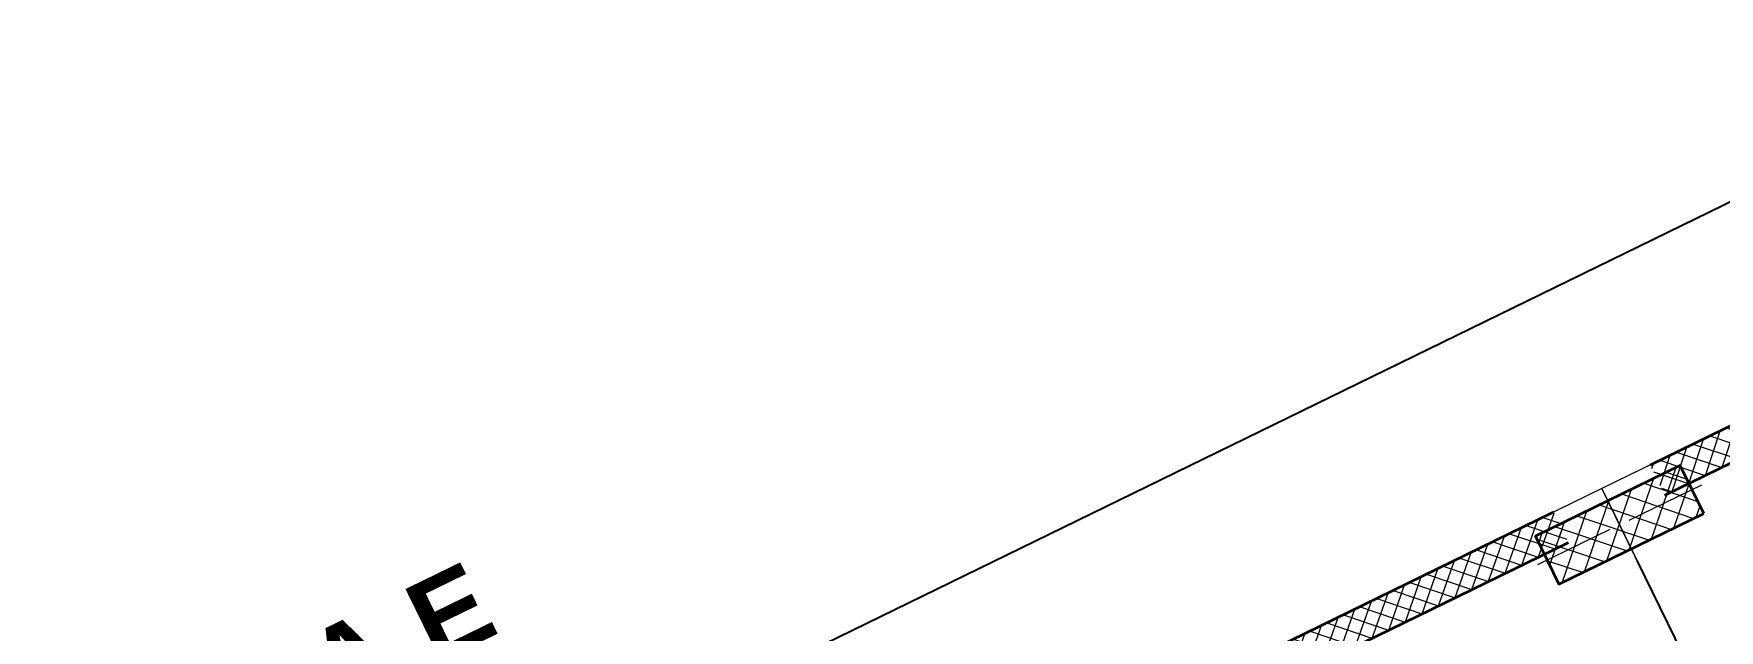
# Model space of a CAD drawing. Header units: metres. Extents: x 7511783 to 7512372, y 4692307 to 4692611.
# Drawn here: x 7512188.59 to 7512201.13, y 4692482.79 to 4692487.24 of the extents above; entities that cross this region are included whole.
import ezdxf

# ---------------------------------------------------------------- set-up
doc = ezdxf.new("R2010")
doc.units = ezdxf.units.M
doc.layers.get('0').update_dxf_attribs({"lineweight": 0})
for name, color, linetype, lineweight in [('A - Muret', 7, 'Continuous', 0), ('A - Muret_Pen_No__101', 252, 'Continuous', 0), ('A - Muret_Pen_No__7', 7, 'Continuous', 0), ('A - Shtyllat', 7, 'Continuous', 0), ('A -Polyline_Pen_No__42', 8, 'Continuous', 0), ('A1 - Bodrumi -1_Pen_No__42', 8, 'Continuous', 0), ('Annotation - Text_Pen_No__48', 14, 'Continuous', 0), ('garazhat-netw-amiri - b2', 20, 'Continuous', 0), ('Structural - Bearing', 7, 'Continuous', 0), ('Structural - Bearing_Pen_No__20', 1, 'Continuous', 0), ('Structural - Bearing_Pen_No__21', 7, 'Continuous', 0)]:
    doc.layers.add(name, color=color, linetype=linetype, lineweight=lineweight)
doc.styles.add('GENERATED_STYLE_2', font='arialbd.ttf')
pattern_1 = [(44.99999999999998, (0, 0), (-68.94290863686237, 68.94290863686243), []), (135.0000000000001, (0, 0), (68.94290863686219, 68.94290863686261), [])]

# ---------------------------------------------------------------- blocks, each defined once
blk = doc.blocks.new('Wall_14', base_point=(0, 6.4082e-12))
at = {"layer": 'A - Muret_Pen_No__101', "linetype": 'Continuous', "lineweight": 13}
h = blk.add_hatch(dxfattribs=at)
h.set_pattern_fill('CONCRETE_BLOCK', color=252, style=0, pattern_type=2)
h.set_pattern_definition(pattern_1)
h.paths.add_polyline_path([(17024.99997203627, -250.0000493480995), (22350.00002736734, -250.0000493480995), (22350.00002736734, 2.58316193991e-05), (17024.99997203627, -0.0001287680758688)])
h = blk.add_hatch(dxfattribs=at)
h.set_pattern_fill('CONCRETE_BLOCK', color=252, style=0, pattern_type=2)
h.set_pattern_definition(pattern_1)
h.paths.add_polyline_path([(23149.99995874305, 4.48613063364e-05), (23149.99995874305, -250.0000544232557), (26450.00002803134, -250.0000544232557), (26450.00002803134, -1.84686897442e-05)])
at = {"layer": 'A - Muret_Pen_No__7', "color": 7, "linetype": 'Continuous', "lineweight": 35, "flags": 128}
for points in [[(22350, 3.6721e-12), (17025, 4.3248e-12)], [(26450, 3.1696e-12), (23150, 3.574e-12)], [(17025, -249.9999999999957), (22350, -249.9999999999964)], [(23150, -249.9999999999964), (26450, -249.9999999999968)]]:
    blk.add_lwpolyline(points, dxfattribs=at)
blk = doc.blocks.new('Column_15', base_point=(-67719.82202355302, 206724.0072372175))
at = {"layer": 'Structural - Bearing', "linetype": 'Continuous', "lineweight": 0}
h = blk.add_hatch(dxfattribs=at)
h.set_pattern_fill('CONCRETE_BLOCK', color=18, style=0, pattern_type=2)
h.set_pattern_definition([(44.99999999999998, (0, 0), (-91.92387818248316, 91.92387818248324), []), (135.0000000000001, (0, 0), (91.9238781824829, 91.92387818248349), [])])
h.paths.add_polyline_path([(-67119.82202355303, 206524.0072372175), (-67119.82202355303, 206924.0072372175), (-68319.82202355302, 206924.0072372175), (-68319.82202355302, 206524.0072372175)])
at = {"layer": 'Structural - Bearing_Pen_No__20', "color": 1, "linetype": 'Continuous', "lineweight": 0}
for p, q in [((-67719.82202355302, 206804.0072372175), (-67719.82202355302, 207004.0072372175)), ((-67799.82202355302, 206724.0072372175), (-68399.82202355303, 206724.0072372175)), ((-67639.82202355302, 206724.0072372175), (-67039.82202355302, 206724.0072372175)), ((-67719.82202355302, 206644.0072372175), (-67719.82202355302, 206444.0072372175))]:
    blk.add_line(p, q, dxfattribs=at)
blk.add_point((-67719.82202355302, 206724.0072372175), dxfattribs=at)
at = {"layer": 'Structural - Bearing_Pen_No__21', "color": 7, "linetype": 'Continuous', "lineweight": 35, "flags": 128}
blk.add_lwpolyline([(-67119.82202355303, 206524.0072372175), (-67119.82202355303, 206924.0072372175), (-68319.82202355302, 206924.0072372175), (-68319.82202355302, 206524.0072372175)], close=True, dxfattribs=at)

msp = doc.modelspace()

# ---------------------------------------------------------------- linework, layer by layer
for points in [[(7512202.978749066, 4692478.277810166), (7512207.15650551, 4692480.319586622), (7512204.434136902, 4692485.889928547), (7512200.256380459, 4692483.848152091), (7512202.978749066, 4692478.277810166)], [(7512200.226371245, 4692476.93265271), (7512202.978749066, 4692478.277810166), (7512200.256380459, 4692483.848152091), (7512197.504002637, 4692482.502994635), (7512200.226371245, 4692476.93265271)]]:
    msp.add_lwpolyline(points, close=True)
at = {"layer": 'A -Polyline_Pen_No__42', "color": 8, "linetype": 'Continuous', "lineweight": 25}
msp.add_lwpolyline([(7512200.519835484, 4692483.309086745), (7512202.71529404, 4692478.816875514)], dxfattribs=at)
at = {"layer": 'A1 - Bodrumi -1_Pen_No__42', "color": 8, "linetype": 'Continuous', "lineweight": 25, "flags": 128}
msp.add_lwpolyline([(7512210.294849152, 4692473.898102365), (7512203.775499336, 4692487.237591917), (7512178.259739549, 4692474.767387325), (7512182.672976019, 4692465.737296376), (7512181.90930011, 4692465.364068422), (7512187.156448367, 4692454.627678854), (7512203.250397638, 4692462.493204053)], dxfattribs=at)
at = {"layer": 'garazhat-netw-amiri - b2', "color": 20, "linetype": 'Continuous', "lineweight": 0}
for p, q in [((7512204.434136902, 4692485.889928547), (7512200.256380457, 4692483.848152091)), ((7512200.256380457, 4692483.848152091), (7512197.504002638, 4692482.502994635)), ((7512202.978749066, 4692478.277810166), (7512200.256380457, 4692483.848152091)), ((7512200.256380457, 4692483.848152091), (7512202.978749066, 4692478.277810166))]:
    msp.add_line(p, q, dxfattribs=at)

# ---------------------------------------------------------------- block references
at = {"layer": 'A - Muret', "color": 7, "lineweight": 35, "xscale": 0.001, "yscale": 0.001, "zscale": 0.001, "rotation": 26.04594307934832}
msp.add_blockref('Wall_14', (7512179.816819362, 4692473.858815667), dxfattribs=at)
at = {"layer": 'A - Shtyllat', "color": 7, "lineweight": 35, "xscale": 0.001, "yscale": 0.001, "zscale": 0.001, "rotation": 26.04594307934832}
msp.add_blockref('Column_15', (7512200.388107971, 4692483.578619417), dxfattribs=at)

# ---------------------------------------------------------------- texts
at = {"layer": 'Annotation - Text_Pen_No__48', "color": 14, "linetype": 'Continuous', "lineweight": 25, "insert": (7512189.880888278, 4692482.380646515), "char_height": 0.5999999999999999, "attachment_point": 2, "rotation": 26.04594307934831, "line_spacing_factor": 0.9408571493739025, "style": 'GENERATED_STYLE_2'}
msp.add_mtext('\\A1;LAMELA E\\P540.00 m{\\H0.66x;\\S2^  ;}', dxfattribs=at)

doc.saveas('drawing.dxf')
